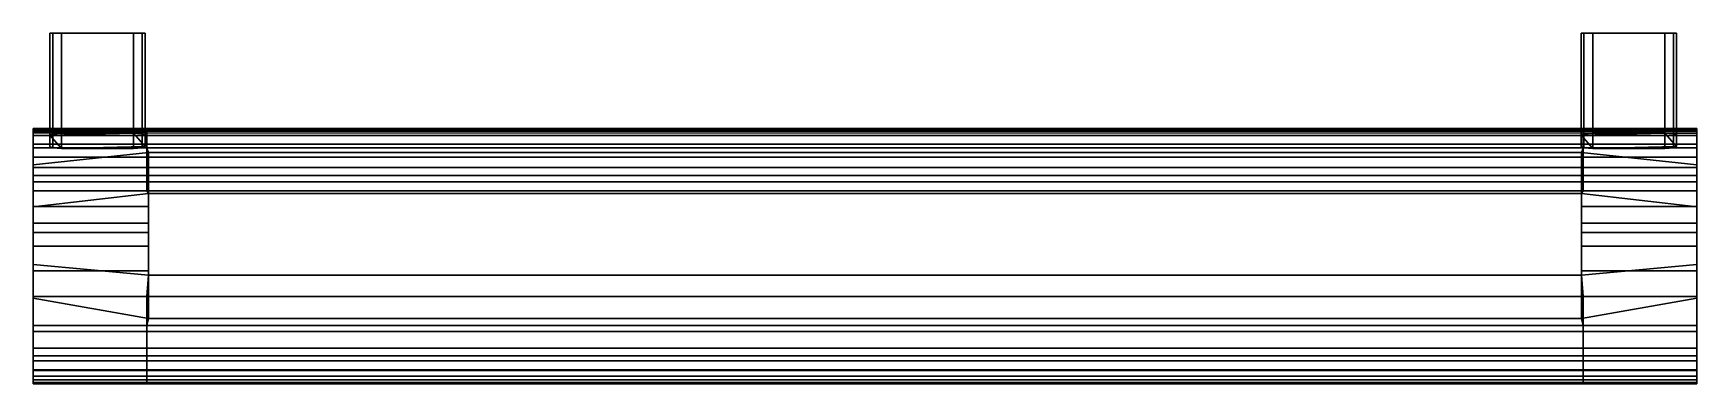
# Model space of a CAD drawing. Extents: x -70 to 70, y -30 to 0.
import ezdxf

# ---------------------------------------------------------------- set-up
doc = ezdxf.new("R2010")
doc.units = 0
doc.layers.add('METAL', color=30, linetype='CONTINUOUS')

msp = doc.modelspace()

# ---------------------------------------------------------------- meshes
at = {"layer": 'METAL'}
mesh = msp.add_polyface(dxfattribs=at)
corners = [(-60.55, 0, -3.98), (-60.55, 0, -3.98), (-60.55, 0, -3.98), (-60.55, 0, 2.87), (-60.55, 0, 2.87), (-60.55, 0, 2.87), (-60.55, -8.59, 2.94), (-60.55, -8.59, 2.94), (-60.55, -8.59, 2.94), (-60.55, -9.55, -3.97), (-60.55, -9.55, -3.97), (-60.55, -9.55, -3.97), (-60.8, 0, -4.83), (-60.8, 0, -4.83), (-60.8, 0, -4.83), (-60.8, 0, 3.72), (-60.8, 0, 3.72), (-60.8, 0, 3.72), (-60.8, -8.47, 3.78), (-60.8, -8.47, 3.78), (-60.8, -8.47, 3.78), (-60.8, -9.67, -4.81), (-60.8, -9.67, -4.81), (-60.8, -9.67, -4.81), (-61.55, 0, -5.11), (-61.55, 0, -5.11), (-61.55, 0, -5.11), (-61.55, 0, 4.01), (-61.55, 0, 4.01), (-61.55, 0, 4.01), (-61.55, -8.43, 4.06), (-61.55, -8.43, 4.06), (-61.55, -8.43, 4.06), (-61.55, -9.71, -5.09), (-61.55, -9.71, -5.09), (-61.55, -9.71, -5.09), (-67.61, 0, -5.11), (-67.61, 0, -5.11), (-67.61, 0, -5.11), (-67.61, 0, 4.01), (-67.61, 0, 4.01), (-67.61, 0, 4.01), (-67.61, -8.43, 4.06), (-67.61, -8.43, 4.06), (-67.61, -8.43, 4.06), (-67.61, -9.71, -5.09), (-67.61, -9.71, -5.09), (-67.61, -9.71, -5.09), (-68.36, 0, -4.83), (-68.36, 0, -4.83), (-68.36, 0, -4.83), (-68.36, 0, 3.72), (-68.36, 0, 3.72), (-68.36, 0, 3.72), (-68.36, -8.47, 3.78), (-68.36, -8.47, 3.78), (-68.36, -8.47, 3.78), (-68.36, -9.67, -4.81), (-68.36, -9.67, -4.81), (-68.36, -9.67, -4.81), (-68.61, 0, -3.98), (-68.61, 0, -3.98), (-68.61, 0, -3.98), (-68.61, 0, 2.87), (-68.61, 0, 2.87), (-68.61, 0, 2.87), (-68.61, -8.59, 2.94), (-68.61, -8.59, 2.94), (-68.61, -8.59, 2.94), (-68.61, -9.55, -3.97), (-68.61, -9.55, -3.97), (-68.61, -9.55, -3.97)]
mesh.append_faces([[corners[k] for k in face] for face in [(68, 65, 62, 71), (6, 9, 0, 3), (36, 39, 28, 25), (29, 40, 42, 31), (46, 66, 69, 57), (11, 46, 35, 23), (32, 66, 46, 11), (32, 11, 8, 20), (43, 54, 66, 32), (34, 45, 37, 26), (50, 59, 70, 61), (56, 53, 64, 67), (4, 15, 18, 7), (10, 21, 12, 1), (38, 47, 58, 49), (44, 41, 52, 55), (27, 30, 19, 16), (33, 24, 13, 22), (28, 17, 14, 25), (17, 5, 2, 14), (36, 48, 51, 39), (48, 60, 63, 51)]])
mesh = msp.add_polyface(dxfattribs=at)
corners = [(68.65, 0, -3.98), (68.65, 0, -3.98), (68.65, 0, -3.98), (68.65, 0, 2.87), (68.65, 0, 2.87), (68.65, 0, 2.87), (68.65, -8.59, 2.94), (68.65, -8.59, 2.94), (68.65, -8.59, 2.94), (68.65, -9.55, -3.97), (68.65, -9.55, -3.97), (68.65, -9.55, -3.97), (68.4, 0, -4.83), (68.4, 0, -4.83), (68.4, 0, -4.83), (68.4, 0, 3.72), (68.4, 0, 3.72), (68.4, 0, 3.72), (68.4, -8.47, 3.78), (68.4, -8.47, 3.78), (68.4, -8.47, 3.78), (68.4, -9.67, -4.81), (68.4, -9.67, -4.81), (68.4, -9.67, -4.81), (67.65, 0, -5.11), (67.65, 0, -5.11), (67.65, 0, -5.11), (67.65, 0, 4.01), (67.65, 0, 4.01), (67.65, 0, 4.01), (67.65, -8.43, 4.06), (67.65, -8.43, 4.06), (67.65, -8.43, 4.06), (67.65, -9.71, -5.09), (67.65, -9.71, -5.09), (67.65, -9.71, -5.09), (61.59, 0, -5.11), (61.59, 0, -5.11), (61.59, 0, -5.11), (61.59, 0, 4.01), (61.59, 0, 4.01), (61.59, 0, 4.01), (61.59, -8.43, 4.06), (61.59, -8.43, 4.06), (61.59, -8.43, 4.06), (61.59, -9.71, -5.09), (61.59, -9.71, -5.09), (61.59, -9.71, -5.09), (60.84, 0, -4.83), (60.84, 0, -4.83), (60.84, 0, -4.83), (60.84, 0, 3.72), (60.84, 0, 3.72), (60.84, 0, 3.72), (60.84, -8.47, 3.78), (60.84, -8.47, 3.78), (60.84, -8.47, 3.78), (60.84, -9.67, -4.81), (60.84, -9.67, -4.81), (60.84, -9.67, -4.81), (60.59, 0, -3.98), (60.59, 0, -3.98), (60.59, 0, -3.98), (60.59, 0, 2.87), (60.59, 0, 2.87), (60.59, 0, 2.87), (60.59, -8.59, 2.94), (60.59, -8.59, 2.94), (60.59, -8.59, 2.94), (60.59, -9.55, -3.97), (60.59, -9.55, -3.97), (60.59, -9.55, -3.97)]
mesh.append_faces([[corners[k] for k in face] for face in [(68, 65, 62, 71), (6, 9, 0, 3), (36, 39, 28, 25), (29, 40, 42, 31), (46, 66, 69, 57), (11, 46, 35, 23), (32, 66, 46, 11), (32, 11, 8, 20), (43, 54, 66, 32), (34, 45, 37, 26), (50, 59, 70, 61), (56, 53, 64, 67), (4, 15, 18, 7), (10, 21, 12, 1), (38, 47, 58, 49), (44, 41, 52, 55), (27, 30, 19, 16), (33, 24, 13, 22), (28, 17, 14, 25), (17, 5, 2, 14), (36, 48, 51, 39), (48, 60, 63, 51)]])
mesh = msp.add_polyface(dxfattribs=at)
corners = [(70.35, -8.04, 6.42), (70.35, -8.04, 6.42), (70.35, -8.04, 6.42), (70.35, -8.17, 5.06), (70.35, -8.17, 5.06), (70.35, -8.29, 3.77), (70.35, -8.29, 3.77), (70.35, -8.44, 2.21), (70.35, -8.44, 2.21), (70.35, -8.62, 0.22), (70.35, -8.62, 0.22), (70.35, -9.35, 6.34), (70.35, -9.35, 6.34), (70.35, -9.35, 6.34), (70.35, -9.66, -5.08), (70.35, -9.66, -5.08), (70.35, -10.44, 5.86), (70.35, -10.44, 5.86), (70.35, -10.44, 5.86), (70.35, -11.09, -9.22), (70.35, -11.09, -9.22), (70.35, -11.32, 4.98), (70.35, -11.32, 4.98), (70.35, -11.32, 4.98), (70.35, -11.99, 3.7), (70.35, -11.99, 3.7), (70.35, -11.99, 3.7), (70.35, -12.52, 1.6), (70.35, -12.52, 1.6), (70.35, -12.53, -13.35), (70.35, -12.53, -13.35), (70.35, -13.3, -3.39), (70.35, -13.3, -3.39), (70.35, -14.62, -17.02), (70.35, -14.62, -17.02), (70.35, -14.65, -7.08), (70.35, -14.65, -7.08), (70.35, -16.01, -10.77), (70.35, -16.01, -10.77), (70.35, -16.81, -20.15), (70.35, -16.81, -20.15), (70.35, -17.97, -14.27), (70.35, -17.97, -14.27), (70.35, -19.5, -22.93), (70.35, -19.5, -22.93), (70.35, -20.03, -17.22), (70.35, -20.03, -17.22), (70.35, -22.19, -25.71), (70.35, -22.19, -25.71), (70.35, -22.33, -19.66), (70.35, -22.33, -19.66), (70.35, -24.64, -22.1), (70.35, -24.64, -22.1), (70.35, -25.16, -27.75), (70.35, -25.16, -27.75), (70.35, -26.56, -28.71), (70.35, -26.56, -28.71), (70.35, -27.22, -23.96), (70.35, -27.22, -23.96), (70.35, -27.22, -23.96), (70.35, -27.62, -29.43), (70.35, -27.62, -29.43), (70.35, -28.38, -29.96), (70.35, -28.38, -29.96), (70.35, -28.44, -25.04), (70.35, -28.44, -25.04), (70.35, -28.44, -25.04), (70.35, -28.93, -30.34), (70.35, -28.93, -30.34), (70.35, -28.93, -30.34), (70.35, -29.22, -26.22), (70.35, -29.22, -26.22), (70.35, -29.22, -26.22), (70.35, -29.47, -28.87), (70.35, -29.47, -28.87), (70.35, -29.47, -28.87), (70.35, -29.56, -27.49), (70.35, -29.56, -27.49), (70.35, -29.56, -27.49), (60.76, -8.04, 6.42), (60.76, -8.04, 6.42), (60.76, -8.04, 6.42), (60.76, -8.17, 5.08), (60.76, -8.29, 3.8), (60.76, -8.43, 2.24), (60.76, -8.62, 0.22), (60.76, -9.35, 6.34), (60.76, -9.35, 6.34), (60.76, -9.35, 6.34), (60.76, -9.35, 6.34), (60.76, -9.66, -5.08), (60.76, -10.44, 5.86), (60.76, -10.44, 5.86), (60.76, -10.44, 5.86), (60.76, -11.32, 4.98), (60.76, -11.32, 4.98), (60.76, -11.99, 3.7), (60.76, -11.99, 3.7), (60.76, -12.52, 1.6), (60.76, -13.3, -3.39), (60.76, -22.19, -25.71), (60.76, -24.64, -22.1), (60.76, -25.16, -27.75), (60.76, -26.56, -28.71), (60.76, -27.22, -23.96), (60.76, -27.22, -23.96), (60.76, -27.62, -29.44), (60.76, -28.38, -29.96), (60.76, -28.44, -25.04), (60.76, -28.44, -25.04), (60.76, -28.44, -25.04), (60.76, -28.93, -30.34), (60.76, -28.93, -30.34), (60.76, -28.93, -30.34), (60.76, -29.22, -26.22), (60.76, -29.22, -26.22), (60.76, -29.22, -26.22), (60.76, -29.22, -26.22), (60.76, -29.47, -28.87), (60.76, -29.47, -28.87), (60.76, -29.47, -28.87), (60.76, -29.56, -27.49), (60.76, -29.56, -27.49), (60.76, -29.56, -27.49), (60.62, -10.06, -6.23), (60.62, -10.06, -6.23), (60.62, -10.06, -6.23), (60.62, -12.53, -13.35), (60.62, -12.53, -13.35), (60.62, -13.51, -3.97), (60.62, -13.51, -3.97), (60.62, -13.51, -3.97), (60.62, -14.62, -17.02), (60.62, -14.62, -17.02), (60.62, -16.01, -10.77), (60.62, -16.01, -10.77), (60.62, -16.81, -20.15), (60.62, -16.81, -20.15), (60.62, -17.97, -14.27), (60.62, -17.97, -14.27), (60.62, -20.03, -17.22), (60.62, -20.03, -17.22), (60.62, -20.41, -23.87), (60.62, -20.41, -23.87), (60.62, -20.41, -23.87), (60.62, -24.05, -21.48), (60.62, -24.05, -21.48), (60.62, -24.05, -21.48), (-60.27, -10.06, -6.23), (-60.27, -10.06, -6.23), (-60.27, -10.06, -6.23), (-60.27, -12.53, -13.35), (-60.27, -12.53, -13.35), (-60.27, -13.51, -3.97), (-60.27, -13.51, -3.97), (-60.27, -13.51, -3.97), (-60.27, -14.62, -17.02), (-60.27, -14.62, -17.02), (-60.27, -16.01, -10.77), (-60.27, -16.01, -10.77), (-60.27, -16.81, -20.15), (-60.27, -16.81, -20.15), (-60.27, -17.97, -14.27), (-60.27, -17.97, -14.27), (-60.27, -20.03, -17.22), (-60.27, -20.03, -17.22), (-60.27, -20.41, -23.87), (-60.27, -20.41, -23.87), (-60.27, -20.41, -23.87), (-60.27, -24.05, -21.48), (-60.27, -24.05, -21.48), (-60.27, -24.05, -21.48), (-60.41, -25.16, -27.74), (-60.41, -26.57, -28.69), (-60.41, -27.22, -23.96), (-60.41, -27.22, -23.96), (-60.41, -28.39, -29.95), (-60.41, -28.44, -25.04), (-60.41, -28.44, -25.04), (-60.41, -28.44, -25.04), (-60.41, -28.93, -30.34), (-60.41, -28.93, -30.34), (-60.41, -29.22, -26.22), (-60.41, -29.22, -26.22), (-60.41, -29.22, -26.22), (-60.41, -29.47, -28.87), (-60.41, -29.47, -28.87), (-60.41, -29.47, -28.87), (-60.41, -29.56, -27.49), (-60.41, -29.56, -27.49), (-60.41, -29.56, -27.49), (-60.41, -8.04, 6.42), (-60.41, -8.04, 6.42), (-60.41, -8.04, 6.42), (-60.41, -8.14, 5.41), (-60.41, -8.25, 4.14), (-60.41, -8.4, 2.61), (-60.41, -8.62, 0.22), (-60.41, -9.35, 6.34), (-60.41, -9.35, 6.34), (-60.41, -9.35, 6.34), (-60.41, -9.35, 6.34), (-60.41, -9.66, -5.08), (-60.41, -10.44, 5.86), (-60.41, -10.44, 5.86), (-60.41, -10.44, 5.86), (-60.41, -10.44, 5.86), (-60.41, -11.32, 4.98), (-60.41, -11.32, 4.98), (-60.41, -11.32, 4.98), (-60.41, -11.99, 3.7), (-60.41, -11.99, 3.7), (-60.41, -12.52, 1.6), (-60.41, -13.3, -3.39), (-60.41, -22.19, -25.71), (-60.41, -24.64, -22.1), (-60.41, -27.64, -29.46), (-70, -8.04, 6.42), (-70, -8.04, 6.42), (-70, -8.04, 6.42), (-70, -8.13, 5.44), (-70, -8.13, 5.44), (-70, -8.25, 4.17), (-70, -8.25, 4.17), (-70, -8.4, 2.64), (-70, -8.4, 2.64), (-70, -8.62, 0.22), (-70, -8.62, 0.22), (-70, -9.35, 6.34), (-70, -9.35, 6.34), (-70, -9.35, 6.34), (-70, -9.66, -5.08), (-70, -9.66, -5.08), (-70, -10.44, 5.86), (-70, -10.44, 5.86), (-70, -10.44, 5.86), (-70, -11.09, -9.22), (-70, -11.09, -9.22), (-70, -11.32, 4.98), (-70, -11.32, 4.98), (-70, -11.32, 4.98), (-70, -11.99, 3.7), (-70, -11.99, 3.7), (-70, -11.99, 3.7), (-70, -12.52, 1.6), (-70, -12.52, 1.6), (-70, -12.53, -13.35), (-70, -12.53, -13.35), (-70, -13.3, -3.39), (-70, -13.3, -3.39), (-70, -14.62, -17.02), (-70, -14.62, -17.02), (-70, -14.65, -7.08), (-70, -14.65, -7.08), (-70, -16.01, -10.77), (-70, -16.01, -10.77), (-70, -16.81, -20.15), (-70, -16.81, -20.15), (-70, -17.97, -14.27), (-70, -17.97, -14.27), (-70, -19.5, -22.93), (-70, -19.5, -22.93), (-70, -20.03, -17.22), (-70, -20.03, -17.22), (-70, -22.19, -25.71), (-70, -22.19, -25.71), (-70, -22.33, -19.66), (-70, -22.33, -19.66), (-70, -24.64, -22.1), (-70, -24.64, -22.1), (-70, -25.16, -27.74), (-70, -25.16, -27.74), (-70, -26.57, -28.69), (-70, -26.57, -28.69), (-70, -27.22, -23.96), (-70, -27.22, -23.96), (-70, -27.22, -23.96), (-70, -27.64, -29.46), (-70, -27.64, -29.46), (-70, -28.39, -29.95), (-70, -28.39, -29.95), (-70, -28.44, -25.04), (-70, -28.44, -25.04), (-70, -28.44, -25.04), (-70, -28.93, -30.34), (-70, -28.93, -30.34), (-70, -28.93, -30.34), (-70, -29.22, -26.22), (-70, -29.22, -26.22), (-70, -29.22, -26.22), (-70, -29.47, -28.87), (-70, -29.47, -28.87), (-70, -29.47, -28.87), (-70, -29.56, -27.49), (-70, -29.56, -27.49), (-70, -29.56, -27.49)]
mesh.append_faces([[corners[k] for k in face] for face in [(3, 0, 11, 16), (14, 31, 35, 19), (29, 37, 41, 33), (49, 43, 39, 45), (53, 47, 51, 57), (138, 42, 38, 134), (136, 132, 34, 40), (127, 124, 20, 30), (9, 27, 31, 14), (33, 41, 45, 39), (42, 138, 140, 46), (30, 34, 132, 127), (119, 185, 181, 113), (114, 109, 179, 183), (108, 105, 175, 177), (50, 46, 140, 146), (137, 144, 147, 141), (51, 47, 43, 49), (146, 101, 52, 50), (29, 19, 35, 37), (134, 38, 36, 130), (193, 199, 87, 81), (93, 206, 208, 94), (95, 209, 210, 96), (136, 40, 44, 142), (135, 131, 126, 128), (135, 128, 133, 139), (133, 137, 141, 139), (100, 102, 172, 214), (174, 104, 101, 215), (85, 90, 202, 197), (211, 212, 98, 97), (99, 213, 155, 130), (150, 125, 129, 154), (225, 227, 245, 243), (232, 237, 253, 249), (259, 255, 247, 251), (263, 257, 261, 267), (286, 292, 295, 280), (254, 258, 163, 159), (256, 250, 157, 161), (246, 236, 149, 152), (227, 232, 249, 245), (251, 257, 263, 259), (262, 165, 163, 258), (246, 152, 157, 250), (190, 187, 120, 123), (121, 116, 184, 188), (165, 262, 266, 171), (164, 169, 166, 160), (168, 170, 145, 143), (265, 269, 267, 261), (253, 237, 247, 255), (254, 159, 155, 252), (191, 79, 82, 194), (89, 201, 204, 92), (202, 90, 124, 149), (161, 167, 260, 256), (148, 153, 158, 151), (158, 162, 156, 151), (164, 160, 156, 162), (99, 98, 212, 213), (142, 100, 214, 167), (276, 269, 265, 271), (276, 271, 273, 283), (289, 283, 273, 278), (278, 280, 295, 289), (243, 240, 223, 225), (221, 223, 240, 235), (230, 219, 221, 235), (9, 7, 24, 27), (5, 21, 24, 7), (16, 21, 5, 3), (195, 194, 82, 83), (195, 83, 84, 196), (197, 196, 84, 85), (64, 55, 53, 57), (70, 60, 55, 64), (76, 62, 60, 70), (73, 67, 62, 76), (111, 180, 176, 107), (107, 176, 216, 106), (216, 173, 103, 106), (102, 103, 173, 172), (192, 218, 228, 198), (2, 80, 86, 12), (238, 207, 205, 234), (94, 22, 18, 93), (241, 210, 209, 239), (95, 96, 25, 23), (226, 197, 202, 231), (90, 85, 10, 15), (242, 244, 212, 211), (26, 97, 98, 28), (191, 194, 220, 217), (82, 79, 1, 4), (233, 203, 200, 229), (88, 91, 17, 13), (244, 248, 213, 212), (99, 32, 28, 98), (194, 195, 222, 220), (4, 6, 83, 82), (196, 224, 222, 195), (6, 8, 84, 83), (226, 224, 196, 197), (8, 10, 85, 84), (155, 213, 248, 252), (202, 149, 236, 231), (32, 99, 130, 36), (124, 90, 15, 20), (290, 285, 181, 185), (118, 112, 69, 74), (287, 182, 178, 282), (115, 71, 66, 110), (177, 175, 275, 281), (59, 105, 108, 65), (172, 270, 264, 214), (48, 54, 102, 100), (274, 174, 215, 268), (52, 101, 104, 58), (75, 78, 123, 120), (294, 291, 186, 189), (77, 72, 117, 122), (288, 293, 188, 184), (284, 279, 176, 180), (63, 68, 111, 107), (277, 216, 176, 279), (107, 106, 61, 63), (272, 173, 216, 277), (103, 56, 61, 106), (270, 172, 173, 272), (103, 102, 54, 56), (215, 101, 146, 171), (266, 268, 215, 171), (260, 167, 214, 264), (48, 100, 142, 44)]])

doc.saveas('drawing.dxf')
